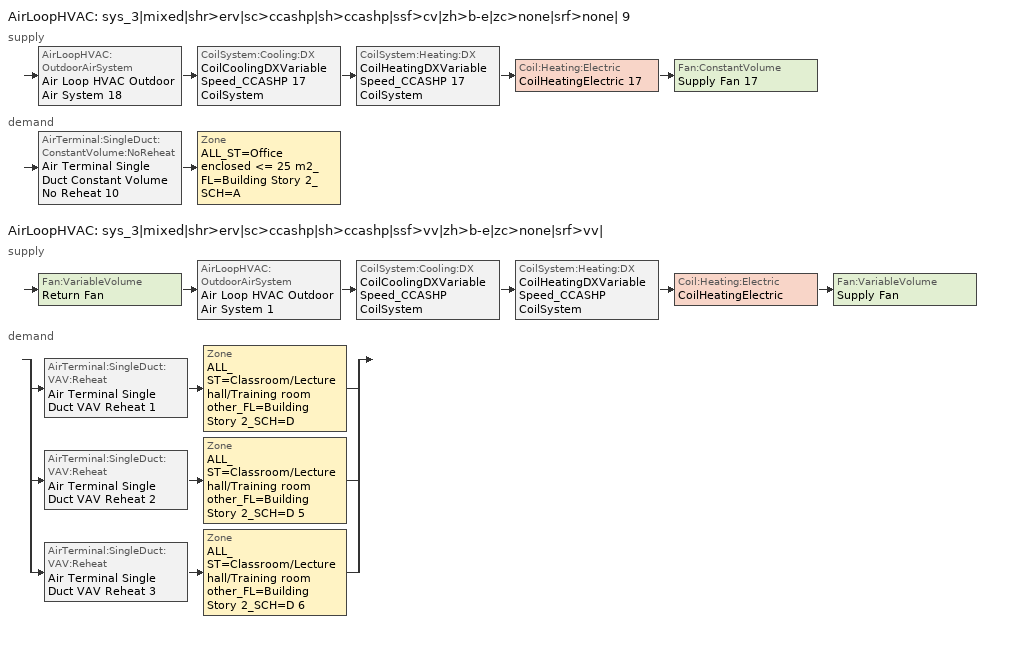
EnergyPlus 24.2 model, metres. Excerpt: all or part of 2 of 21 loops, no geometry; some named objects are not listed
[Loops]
AirLoopHVAC 'sys_3|mixed|shr>erv|sc>ccashp|sh>ccashp|ssf>cv|zh>b-e|zc>none|srf>none| 9'
 supply: AirLoopHVAC:OutdoorAirSystem 'Air Loop HVAC Outdoor Air System 18' > CoilSystem:Cooling:DX 'CoilCoolingDXVariableSpeed_CCASHP 17 CoilSystem' > CoilSystem:Heating:DX 'CoilHeatingDXVariableSpeed_CCASHP 17 CoilSystem' > Coil:Heating:Electric 'CoilHeatingElectric 17' > Fan:ConstantVolume 'Supply Fan 17'
 demand: AirTerminal:SingleDuct:ConstantVolume:NoReheat 'Air Terminal Single Duct Constant Volume No Reheat 10' > Zone 'ALL_ST=Office enclosed <= 25 m2_FL=Building Story 2_SCH=A'
AirLoopHVAC 'sys_3|mixed|shr>erv|sc>ccashp|sh>ccashp|ssf>vv|zh>b-e|zc>none|srf>vv|'
 supply: Fan:VariableVolume 'Return Fan' > AirLoopHVAC:OutdoorAirSystem 'Air Loop HVAC Outdoor Air System 1' > CoilSystem:Cooling:DX 'CoilCoolingDXVariableSpeed_CCASHP CoilSystem' > CoilSystem:Heating:DX 'CoilHeatingDXVariableSpeed_CCASHP CoilSystem' > Coil:Heating:Electric 'CoilHeatingElectric' > Fan:VariableVolume 'Supply Fan'
 demand: split
  | AirTerminal:SingleDuct:VAV:Reheat 'Air Terminal Single Duct VAV Reheat 1' > Zone 'ALL_ST=Classroom/Lecture hall/Training room other_FL=Building Story 2_SCH=D'
  | AirTerminal:SingleDuct:VAV:Reheat 'Air Terminal Single Duct VAV Reheat 2' > Zone 'ALL_ST=Classroom/Lecture hall/Training room other_FL=Building Story 2_SCH=D 5'
  | AirTerminal:SingleDuct:VAV:Reheat 'Air Terminal Single Duct VAV Reheat 3' > Zone 'ALL_ST=Classroom/Lecture hall/Training room other_FL=Building Story 2_SCH=D 6'
[ZoneControl:Thermostat] Temperature Difference Between Cutout And Setpoint {deltaC}=0
Name | Zone or ZoneList | Control Type Schedule | Control 1
ALL_ST=Classroom/Lecture hall/Training room other_FL=Building Story 2_SCH=D Thermostat | ALL_ST=Classroom/Lecture hall/Training room other_FL=Building Story 2_SCH=D | ALL_ST=Classroom/Lecture hall/Training room other_FL=Building Story 2_SCH=D Thermostat Schedule | Space Function Classroom/Lecture hall/Training room other Thermostat 49
ALL_ST=Classroom/Lecture hall/Training room other_FL=Building Story 2_SCH=D 5 Thermostat | ALL_ST=Classroom/Lecture hall/Training room other_FL=Building Story 2_SCH=D 5 | ALL_ST=Classroom/Lecture hall/Training room other_FL=Building Story 2_SCH=D 5 Thermostat Schedule | Space Function Classroom/Lecture hall/Training room other Thermostat 55
ALL_ST=Classroom/Lecture hall/Training room other_FL=Building Story 2_SCH=D 6 Thermostat | ALL_ST=Classroom/Lecture hall/Training room other_FL=Building Story 2_SCH=D 6 | ALL_ST=Classroom/Lecture hall/Training room other_FL=Building Story 2_SCH=D 6 Thermostat Schedule | Space Function Classroom/Lecture hall/Training room other Thermostat 56
ALL_ST=Office enclosed <= 25 m2_FL=Building Story 2_SCH=A Thermostat | ALL_ST=Office enclosed <= 25 m2_FL=Building Story 2_SCH=A | ALL_ST=Office enclosed <= 25 m2_FL=Building Story 2_SCH=A Thermostat Schedule | Space Function Office enclosed <= 25 m2 Thermostat 5
[ThermostatSetpoint:DualSetpoint]
Name | Heating Setpoint Temperature Schedule | Cooling Setpoint Temperature Schedule
Space Function Classroom/Lecture hall/Training room other Thermostat 49; Space Function Classroom/Lecture hall/Training room other Thermostat 55; Space Function Classroom/Lecture hall/Training room other Thermostat 56 | NECB-D-Thermostat Setpoint-Heating | NECB-D-Thermostat Setpoint-Cooling
Space Function Office enclosed <= 25 m2 Thermostat 5 | NECB-A-Thermostat Setpoint-Heating | NECB-A-Thermostat Setpoint-Cooling
[AirTerminal:SingleDuct:ConstantVolume:NoReheat]
Air Terminal Single Duct Constant Volume No Reheat 10: Availability Schedule=Always On Discrete; Maximum Air Flow Rate {m3/s}=AutoSize
[ZoneHVAC:Baseboard:Convective:Electric] Availability Schedule=Always On Discrete; Heating Design Capacity {W}=Autosize; Efficiency=1
ZoneHVACBaseboardConvectiveElectric; ZoneHVACBaseboardConvectiveElectric 1; ZoneHVACBaseboardConvectiveElectric 2; ZoneHVACBaseboardConvectiveElectric 33
[Zone equipment]
ALL_ST=Classroom/Lecture hall/Training room other_FL=Building Story 2_SCH=D: Air Terminal Single Duct VAV Reheat 1, ZoneHVACBaseboardConvectiveElectric
ALL_ST=Classroom/Lecture hall/Training room other_FL=Building Story 2_SCH=D 5: Air Terminal Single Duct VAV Reheat 2, ZoneHVACBaseboardConvectiveElectric 1
ALL_ST=Classroom/Lecture hall/Training room other_FL=Building Story 2_SCH=D 6: Air Terminal Single Duct VAV Reheat 3, ZoneHVACBaseboardConvectiveElectric 2
ALL_ST=Office enclosed <= 25 m2_FL=Building Story 2_SCH=A: Air Terminal Single Duct Constant Volume No Reheat 10, ZoneHVACBaseboardConvectiveElectric 33
[Sizing:Zone] Zone Cooling Design Supply Air Temperature Input Method=TemperatureDifference; Zone Cooling Design Supply Air Temperature {C}=13; Zone Cooling Design Supply Air Temperature Difference {deltaC}=11; Zone Heating Design Supply Air Temperature Input Method=TemperatureDifference; Zone Heating Design Supply Air Temperature {C}=43; Zone Heating Design Supply Air Temperature Difference {deltaC}=21; Zone Cooling Design Supply Air Humidity Ratio {kgWater/kgDryAir}=0.0085; Zone Heating Design Supply Air Humidity Ratio {kgWater/kgDryAir}=0.008; Zone Heating Sizing Factor=1.3; Zone Cooling Sizing Factor=1.1; Cooling Design Air Flow Method=DesignDay; Cooling Design Air Flow Rate {m3/s}=0; Cooling Minimum Air Flow per Zone Floor Area {m3/s-m2}=0.000762; Cooling Minimum Air Flow {m3/s}=0; Cooling Minimum Air Flow Fraction=0; Heating Design Air Flow Method=DesignDay; Heating Design Air Flow Rate {m3/s}=0; Heating Maximum Air Flow per Zone Floor Area {m3/s-m2}=0.002032; Heating Maximum Air Flow {m3/s}=0.141576; Heating Maximum Air Flow Fraction=0.3; Account for Dedicated Outdoor Air System=No; Zone Load Sizing Method=Sensible Load Only No Latent Load; Zone Latent Cooling Design Supply Air Humidity Ratio Input Method=HumidityRatioDifference; Zone Cooling Design Supply Air Humidity Ratio Difference {kgWater/kgDryAir}=0.005; Zone Latent Heating Design Supply Air Humidity Ratio Input Method=HumidityRatioDifference; Zone Humidification Design Supply Air Humidity Ratio Difference {kgWater/kgDryAir}=0.005; Type of Space Sum to Use=Coincident
Name | Design Specification Outdoor Air Object
ALL_ST=Classroom/Lecture hall/Training room other_FL=Building Story 2_SCH=D | ALL_ST=Classroom/Lecture hall/Training room other_FL=Building Story 2_SCH=D DSOA Space List
ALL_ST=Classroom/Lecture hall/Training room other_FL=Building Story 2_SCH=D 5 | ALL_ST=Classroom/Lecture hall/Training room other_FL=Building Story 2_SCH=D 5 DSOA Space List
ALL_ST=Classroom/Lecture hall/Training room other_FL=Building Story 2_SCH=D 6 | ALL_ST=Classroom/Lecture hall/Training room other_FL=Building Story 2_SCH=D 6 DSOA Space List
ALL_ST=Office enclosed <= 25 m2_FL=Building Story 2_SCH=A | ALL_ST=Office enclosed <= 25 m2_FL=Building Story 2_SCH=A DSOA Space List
[Controller:MechanicalVentilation] Demand Controlled Ventilation=No; System Outdoor Air Method=ZoneSum
Name | Availability Schedule | Zone or ZoneList Name 1 | Design Specification Outdoor Air Object Name 1 | Zone or ZoneList Name 2 | Design Specification Outdoor Air Object Name 2 | Zone or ZoneList Name 3 | Design Specification Outdoor Air Object Name 3
Controller Mechanical Ventilation 1 | sys_3|mixed|shr>none|sc>ccashp|sh>ccashp|ssf>vv|zh>b-e|zc>none|srf>vv| Occ Sch | ALL_ST=Classroom/Lecture hall/Training room other_FL=Building Story 2_SCH=D | Space Function Classroom/Lecture hall/Training room other Ventilation | ALL_ST=Classroom/Lecture hall/Training room other_FL=Building Story 2_SCH=D 5 | Space Function Classroom/Lecture hall/Training room other Ventilation | ALL_ST=Classroom/Lecture hall/Training room other_FL=Building Story 2_SCH=D 6 | Space Function Classroom/Lecture hall/Training room other Ventilation
Controller Mechanical Ventilation 18 | sys_3|mixed|shr>none|sc>ccashp|sh>ccashp|ssf>cv|zh>b-e|zc>none|srf>none| 9 Occ Sch | ALL_ST=Office enclosed <= 25 m2_FL=Building Story 2_SCH=A | Space Function Office enclosed <= 25 m2 Ventilation
[DesignSpecification:OutdoorAir] Outdoor Air Method=Sum; Outdoor Air Flow per Zone Floor Area {m3/s-m2}=0.0003048; Outdoor Air Flow per Zone {m3/s}=0; Outdoor Air Flow Air Changes per Hour {1/hr}=0
Name | Outdoor Air Flow per Person {m3/s-person}
Space Function Classroom/Lecture hall/Training room other Ventilation | 0.018567
Space Function Office enclosed <= 25 m2 Ventilation | 0.00253908
[DesignSpecification:OutdoorAir:SpaceList]
Name | Space Name 1 | Space Design Specification Outdoor Air Object Name 1
ALL_ST=Classroom/Lecture hall/Training room other_FL=Building Story 2_SCH=D DSOA Space List | Mult_Class_1_Pod_1_ZN_1_FLR_2 | Space Function Classroom/Lecture hall/Training room other Ventilation
ALL_ST=Classroom/Lecture hall/Training room other_FL=Building Story 2_SCH=D 5 DSOA Space List | Mult_Class_1_Pod_3_ZN_1_FLR_2 | Space Function Classroom/Lecture hall/Training room other Ventilation
ALL_ST=Classroom/Lecture hall/Training room other_FL=Building Story 2_SCH=D 6 DSOA Space List | Mult_Class_1_Pod_2_ZN_1_FLR_2 | Space Function Classroom/Lecture hall/Training room other Ventilation
ALL_ST=Office enclosed <= 25 m2_FL=Building Story 2_SCH=A DSOA Space List | Offices_ZN_1_FLR_2 | Space Function Office enclosed <= 25 m2 Ventilation
[AirTerminal:SingleDuct:VAV:Reheat] Availability Schedule=Always On Discrete; Maximum Air Flow Rate {m3/s}=Autosize; Zone Minimum Air Flow Input Method=Constant; Constant Minimum Air Flow Fraction=0.3; Fixed Minimum Air Flow Rate {m3/s}=0; Maximum Hot Water or Steam Flow Rate {m3/s}=Autosize; Minimum Hot Water or Steam Flow Rate {m3/s}=0; Convergence Tolerance=0.001; Damper Heating Action=Normal; Maximum Flow per Zone Floor Area During Reheat {m3/s-m2}=Autocalculate; Maximum Flow Fraction During Reheat=0.5; Maximum Reheat Air Temperature {C}=43
Name | Reheat Coil
Air Terminal Single Duct VAV Reheat 1 | Coil Heating Electric 1
Air Terminal Single Duct VAV Reheat 2 | Coil Heating Electric 2
Air Terminal Single Duct VAV Reheat 3 | Coil Heating Electric 3
[Coil:Heating:Electric] Availability Schedule=Always On Discrete; Efficiency=1
Name | Nominal Capacity {W}
Coil Heating Electric 1 | 47606.9
Coil Heating Electric 2 | 47546.8
Coil Heating Electric 3 | 47540
CoilHeatingElectric 17; CoilHeatingElectric | Autosize
[AirLoopHVAC] Design Supply Air Flow Rate {m3/s}=AutoSize; Design Return Air Flow Fraction of Supply Air Flow=1
sys_3|mixed|shr>erv|sc>ccashp|sh>ccashp|ssf>cv|zh>b-e|zc>none|srf>none| 9; sys_3|mixed|shr>erv|sc>ccashp|sh>ccashp|ssf>vv|zh>b-e|zc>none|srf>vv|
[Sizing:System] Type of Load to Size On=Sensible; Design Outdoor Air Flow Rate {m3/s}=Autosize; Central Heating Maximum System Air Flow Ratio=1; Preheat Design Temperature {C}=7; Preheat Design Humidity Ratio {kgWater/kgDryAir}=0.008; Precool Design Temperature {C}=13; Precool Design Humidity Ratio {kgWater/kgDryAir}=0.008; Central Cooling Design Supply Air Temperature {C}=13; Central Heating Design Supply Air Temperature {C}=43; Type of Zone Sum to Use=NonCoincident; 100% Outdoor Air in Cooling=No; 100% Outdoor Air in Heating=No; Central Cooling Design Supply Air Humidity Ratio {kgWater/kgDryAir}=0.0085; Central Heating Design Supply Air Humidity Ratio {kgWater/kgDryAir}=0.008; Cooling Supply Air Flow Rate Method=DesignDay; Cooling Supply Air Flow Rate {m3/s}=0; Cooling Supply Air Flow Rate Per Floor Area {m3/s-m2}=0.00996765; Cooling Fraction of Autosized Cooling Supply Air Flow Rate=1; Cooling Supply Air Flow Rate Per Unit Cooling Capacity {m3/s-W}=3.94755e-05; Heating Supply Air Flow Rate Method=DesignDay; Heating Supply Air Flow Rate {m3/s}=0; Heating Supply Air Flow Rate Per Floor Area {m3/s-m2}=0.00996765; Heating Fraction of Autosized Heating Supply Air Flow Rate=1; Heating Fraction of Autosized Cooling Supply Air Flow Rate=1; Heating Supply Air Flow Rate Per Unit Heating Capacity {m3/s-W}=3.15882e-05; System Outdoor Air Method=ZoneSum; Zone Maximum Outdoor Air Fraction=1; Cooling Design Capacity Method=CoolingDesignCapacity; Cooling Design Capacity {W}=Autosize; Cooling Design Capacity Per Floor Area {W/m2}=234.7; Fraction of Autosized Cooling Design Capacity=1; Heating Design Capacity Method=HeatingDesignCapacity; Heating Design Capacity {W}=Autosize; Heating Design Capacity Per Floor Area {W/m2}=157; Fraction of Autosized Heating Design Capacity=1; Central Cooling Capacity Control Method=OnOff; Occupant Diversity=Autosize
sys_3|mixed|shr>erv|sc>ccashp|sh>ccashp|ssf>cv|zh>b-e|zc>none|srf>none| 9; sys_3|mixed|shr>erv|sc>ccashp|sh>ccashp|ssf>vv|zh>b-e|zc>none|srf>vv|
[Controller:OutdoorAir] Minimum Outdoor Air Flow Rate {m3/s}=Autosize; Maximum Outdoor Air Flow Rate {m3/s}=Autosize; Economizer Control Type=DifferentialEnthalpy; Economizer Control Action Type=ModulateFlow; Lockout Type=NoLockout; Minimum Limit Type=FixedMinimum; High Humidity Control=No; High Humidity Outdoor Air Flow Ratio=1; Control High Indoor Humidity Based on Outdoor Humidity Ratio=Yes; Heat Recovery Bypass Control Type=BypassWhenOAFlowGreaterThanMinimum; Economizer Operation Staging=InterlockedWithMechanicalCooling
Name | Minimum Outdoor Air Schedule | Mechanical Ventilation Controller
Controller Outdoor Air 18 | sys_3|mixed|shr>none|sc>ccashp|sh>ccashp|ssf>cv|zh>b-e|zc>none|srf>none| 9 Occ Sch | Controller Mechanical Ventilation 18
Controller Outdoor Air 1 | sys_3|mixed|shr>none|sc>ccashp|sh>ccashp|ssf>vv|zh>b-e|zc>none|srf>vv| Occ Sch | Controller Mechanical Ventilation 1
[HeatExchanger:AirToAir:SensibleAndLatent] Availability Schedule=Always On Discrete; Nominal Supply Air Flow Rate {m3/s}=Autosize; Sensible Effectiveness at 100% Heating Air Flow=0.5; Latent Effectiveness at 100% Heating Air Flow=0.5; Sensible Effectiveness at 100% Cooling Air Flow=0.5; Latent Effectiveness at 100% Cooling Air Flow=0.5; Supply Air Outlet Temperature Control=Yes; Heat Exchanger Type=Rotary; Frost Control Type=ExhaustOnly; Threshold Temperature {C}=-23.3; Initial Defrost Time Fraction=0.167; Rate of Defrost Time Fraction Increase {1/K}=1.44; Economizer Lockout=Yes
Name | Nominal Electric Power {W} | Sensible Effectiveness of Heating Air Flow Curve | Latent Effectiveness of Heating Air Flow Curve | Sensible Effectiveness of Cooling Air Flow Curve | Latent Effectiveness of Cooling Air Flow Curve
sys_3|mixed|shr>none|sc>ccashp|sh>ccashp|ssf>cv|zh>b-e|zc>none|srf>none| 9 ERV | 214.822 | sys_3|mixed|shr>none|sc>ccashp|sh>ccashp|ssf>cv|zh>b-e|zc>none|srf>none| 9 ERV_SensHeatEff 1 | sys_3|mixed|shr>none|sc>ccashp|sh>ccashp|ssf>cv|zh>b-e|zc>none|srf>none| 9 ERV_LatHeatEff 1 | sys_3|mixed|shr>none|sc>ccashp|sh>ccashp|ssf>cv|zh>b-e|zc>none|srf>none| 9 ERV_SensCoolEff 1 | sys_3|mixed|shr>none|sc>ccashp|sh>ccashp|ssf>cv|zh>b-e|zc>none|srf>none| 9 ERV_LatCoolEff 1
sys_3|mixed|shr>none|sc>ccashp|sh>ccashp|ssf>vv|zh>b-e|zc>none|srf>vv| ERV | 2905.68 | sys_3|mixed|shr>none|sc>ccashp|sh>ccashp|ssf>vv|zh>b-e|zc>none|srf>vv| ERV_SensHeatEff 1 | sys_3|mixed|shr>none|sc>ccashp|sh>ccashp|ssf>vv|zh>b-e|zc>none|srf>vv| ERV_LatHeatEff 1 | sys_3|mixed|shr>none|sc>ccashp|sh>ccashp|ssf>vv|zh>b-e|zc>none|srf>vv| ERV_SensCoolEff 1 | sys_3|mixed|shr>none|sc>ccashp|sh>ccashp|ssf>vv|zh>b-e|zc>none|srf>vv| ERV_LatCoolEff 1
[SetpointManager:OutdoorAirPretreat] Control Variable=Temperature; Minimum Setpoint Temperature {C}=-99; Maximum Setpoint Temperature {C}=99; Minimum Setpoint Humidity Ratio {kgWater/kgDryAir}=1e-05; Maximum Setpoint Humidity Ratio {kgWater/kgDryAir}=1
Name | Setpoint Node or NodeList
Setpoint Manager Outdoor Air Pretreat 10 | sys_3|mixed|shr>none|sc>ccashp|sh>ccashp|ssf>cv|zh>b-e|zc>none|srf>none| 9 ERV Primary Outlet Air Node
Setpoint Manager Outdoor Air Pretreat 11 | sys_3|mixed|shr>none|sc>ccashp|sh>ccashp|ssf>vv|zh>b-e|zc>none|srf>vv| ERV Primary Outlet Air Node
[SetpointManager:MixedAir] Control Variable=Temperature
Name | Setpoint Node or NodeList
sys_3|mixed|shr>erv|sc>ccashp|sh>ccashp|ssf>cv|zh>b-e|zc>none|srf>none| 9 Mixed Air Node OS Default SPM | sys_3|mixed|shr>erv|sc>ccashp|sh>ccashp|ssf>cv|zh>b-e|zc>none|srf>none| 9 Mixed Air Node
CoilCoolingDXVariableSpeed_CCASHP 17 Outlet Air Node OS Default SPM | CoilCoolingDXVariableSpeed_CCASHP 17 Outlet Air Node
CoilHeatingDXVariableSpeed_CCASHP 17 Outlet Air Node OS Default SPM | CoilHeatingDXVariableSpeed_CCASHP 17 Outlet Air Node
CoilHeatingElectric 17 Outlet Air Node OS Default SPM | CoilHeatingElectric 17 Outlet Air Node
Return Fan Outlet Air Node OS Default SPM | Return Fan Outlet Air Node
sys_3|mixed|shr>erv|sc>ccashp|sh>ccashp|ssf>vv|zh>b-e|zc>none|srf>vv| Mixed Air Node OS Default SPM | sys_3|mixed|shr>erv|sc>ccashp|sh>ccashp|ssf>vv|zh>b-e|zc>none|srf>vv| Mixed Air Node
CoilCoolingDXVariableSpeed_CCASHP Outlet Air Node OS Default SPM | CoilCoolingDXVariableSpeed_CCASHP Outlet Air Node
CoilHeatingDXVariableSpeed_CCASHP Outlet Air Node OS Default SPM | CoilHeatingDXVariableSpeed_CCASHP Outlet Air Node
[CoilSystem:Cooling:DX]
Name | Cooling Coil
CoilCoolingDXVariableSpeed_CCASHP 17 CoilSystem | CoilCoolingDXVariableSpeed_CCASHP 17
CoilCoolingDXVariableSpeed_CCASHP CoilSystem | CoilCoolingDXVariableSpeed_CCASHP
[Coil:Cooling:DX:VariableSpeed] Number of Speeds=1; Nominal Speed Level=1; Rated Air Flow Rate At Selected Nominal Speed Level {m3/s}=AutoSize; Nominal Time for Condensate to Begin Leaving the Coil {s}=0; Initial Moisture Evaporation Rate Divided by Steady-State AC Latent Capacity=0; Maximum Cycling Rate {cycles/hr}=2.5; Latent Capacity Time Constant {s}=60; Fan Delay Time {s}=60; Energy Part Load Fraction Curve=Mitsubishi Hyper Heating VRF Outdoor Unit CPLFFPLR curve; Condenser Type=AirCooled; Evaporative Condenser Pump Rated Power Consumption {W}=0; Crankcase Heater Capacity {W}=1e-06; Maximum Outdoor Dry-Bulb Temperature for Crankcase Heater Operation {C}=10; Minimum Outdoor Dry-Bulb Temperature for Compressor Operation {C}=-25; Basin Heater Capacity {W/K}=0; Basin Heater Setpoint Temperature {C}=2; Speed Reference Unit Gross Rated Total Cooling Capacity 1 {W}=8914.19; Speed Reference Unit Gross Rated Sensible Heat Ratio 1=0.79; Speed Reference Unit Gross Rated Cooling COP 1 {W/W}=3.76; Speed Reference Unit Rated Air Flow Rate 1 {m3/s}=0.944; Speed Rated Evaporator Fan Power Per Volume Flow Rate 2017 1 {W/(m3/s)}=773.3; Speed Rated Evaporator Fan Power Per Volume Flow Rate 2023 1 {W/(m3/s)}=934.4; Speed Total Cooling Capacity Function of Temperature Curve Name 1=Mitsubishi Hyper Heating VRF Outdoor Unit CCAPFT curve; Speed Total Cooling Capacity Function of Air Flow Fraction Curve Name 1=Mitsubishi Hyper Heating VRF Outdoor Unit CCAPFFF curve; Speed Energy Input Ratio Function of Temperature Curve Name 1=Mitsubishi Hyper Heating VRF Outdoor Unit CEIRFT curve; Speed Energy Input Ratio Function of Air Flow Fraction Curve Name 1=Mitsubishi Hyper Heating VRF Outdoor Unit CEIRFFF curve
Name | Gross Rated Total Cooling Capacity At Selected Nominal Speed Level {W}
CoilCoolingDXVariableSpeed_CCASHP 17 | 58645.2
CoilCoolingDXVariableSpeed_CCASHP | 254589
[CoilSystem:Heating:DX]
Name | Heating Coil
CoilHeatingDXVariableSpeed_CCASHP 17 CoilSystem | CoilHeatingDXVariableSpeed_CCASHP 17
CoilHeatingDXVariableSpeed_CCASHP CoilSystem | CoilHeatingDXVariableSpeed_CCASHP
[Coil:Heating:DX:VariableSpeed] Number of Speeds=1; Nominal Speed Level=1; Rated Air Flow Rate At Selected Nominal Speed Level {m3/s}=AutoSize; Energy Part Load Fraction Curve=Mitsubishi Hyper Heating VRF Outdoor Unit HPLFFPLR curve; Defrost Energy Input Ratio Function of Temperature Curve=Mitsubishi Hyper Heating VRF Outdoor Unit Defrost HEIRFT curve; Minimum Outdoor Dry-Bulb Temperature for Compressor Operation {C}=-25; Maximum Outdoor Dry-Bulb Temperature for Defrost Operation {C}=5; Crankcase Heater Capacity {W}=1e-06; Maximum Outdoor Dry-Bulb Temperature for Crankcase Heater Operation {C}=10; Defrost Strategy=ReverseCycle; Defrost Control=OnDemand; Defrost Time Period Fraction=0.166667; Resistive Defrost Heater Capacity {W}=AutoSize; Speed Reference Unit Gross Rated Heating Capacity 1 {W}=9124.85; Speed Reference Unit Rated Air Flow Rate 1 {m3/s}=0.653; Speed Rated Supply Air Fan Power Per Volume Flow Rate 2017 1 {W/(m3/s)}=773.3; Speed Rated Supply Air Fan Power Per Volume Flow Rate 2023 1 {W/(m3/s)}=934.4; Speed Heating Capacity Function of Temperature Curve Name 1=Mitsubishi Hyper Heating VRF Outdoor Unit HCAPFT curve; Speed Total  Heating Capacity Function of Air Flow Fraction Curve Name 1=Mitsubishi Hyper Heating VRF Outdoor Unit HCAPFFF curve; Speed Energy Input Ratio Function of Temperature Curve Name 1=Mitsubishi Hyper Heating VRF Outdoor Unit HEIRFT curve; Speed Energy Input Ratio Function of Air Flow Fraction Curve Name 1=Mitsubishi Hyper Heating VRF Outdoor Unit HEIRFFF curve
Name | Rated Heating Capacity At Selected Nominal Speed Level {W} | Speed Reference Unit Gross Rated Heating COP 1 {W/W}
CoilHeatingDXVariableSpeed_CCASHP 17 | 58645.2 | 4.58479
CoilHeatingDXVariableSpeed_CCASHP | 254589 | 4.6194
[Fan:ConstantVolume]
Supply Fan 17: Availability Schedule=sys_3|mixed|shr>none|sc>ccashp|sh>ccashp|ssf>cv|zh>b-e|zc>none|srf>none| 9 Occ Sch; Fan Total Efficiency=0.39975; Pressure Rise {Pa}=640; Maximum Flow Rate {m3/s}=AutoSize; Motor Efficiency=0.615; Motor In Airstream Fraction=1
[SetpointManager:SingleZone:Reheat]
Setpoint Manager Single Zone Reheat 10: Control Variable=Temperature; Minimum Supply Air Temperature {C}=13; Maximum Supply Air Temperature {C}=43; Control Zone=ALL_ST=Office enclosed <= 25 m2_FL=Building Story 2_SCH=A; Setpoint Node or NodeList=sys_3|mixed|shr>erv|sc>ccashp|sh>ccashp|ssf>cv|zh>b-e|zc>none|srf>none| 9 Supply Outlet Node
[Fan:VariableVolume] Availability Schedule=sys_3|mixed|shr>none|sc>ccashp|sh>ccashp|ssf>vv|zh>b-e|zc>none|srf>vv| Occ Sch; Maximum Flow Rate {m3/s}=AutoSize; Fan Power Minimum Flow Rate Input Method=Fraction; Fan Power Minimum Air Flow Rate {m3/s}=0; Motor In Airstream Fraction=1; Fan Power Coefficient 5=0
Name | Fan Total Efficiency | Pressure Rise {Pa} | Fan Power Minimum Flow Fraction | Motor Efficiency | Fan Power Coefficient 1 | Fan Power Coefficient 2 | Fan Power Coefficient 3 | Fan Power Coefficient 4
Return Fan | 0.299975 | 250 | 0.68 | 0.4615 | -2.4176 | 9.5874 | -11.559 | 5.4009
Supply Fan | 0.549965 | 1000 | 0.5 | 0.8461 | -4.1457 | 16.803 | -19.471 | 7.8488
[SetpointManager:Warmest]
Setpoint Manager Warmest 1: Control Variable=Temperature; HVAC Air Loop=sys_3|mixed|shr>erv|sc>ccashp|sh>ccashp|ssf>vv|zh>b-e|zc>none|srf>vv|; Minimum Setpoint Temperature {C}=13; Maximum Setpoint Temperature {C}=22; Strategy=MaximumTemperature; Setpoint Node or NodeList=sys_3|mixed|shr>erv|sc>ccashp|sh>ccashp|ssf>vv|zh>b-e|zc>none|srf>vv| Supply Outlet Node
[Schedule:Day:Interval]
NECB-D-Thermostat Setpoint-Heating Sun|Hol Day; NECB-D-Thermostat Setpoint-Heating Sat Day; NECB-A-Thermostat Setpoint-Heating Sun|Hol Day; NECB-A-Thermostat Setpoint-Heating Sat Day: No, 24:00, 18
NECB-D-Thermostat Setpoint-Heating Default|Wkdy Day; NECB-D-Thermostat Setpoint-Heating Default: No, 07:00, 18, 08:00, 20, 23:00, 22, 24:00, 18
NECB-D-Thermostat Setpoint-Cooling Sun|Hol Day; NECB-D-Thermostat Setpoint-Cooling Sat Day; NECB-A-Thermostat Setpoint-Cooling Sun|Hol Day; NECB-A-Thermostat Setpoint-Cooling Sat Day: No, 24:00, 35
NECB-D-Thermostat Setpoint-Cooling Default|Wkdy Day; NECB-D-Thermostat Setpoint-Cooling Default: No, 07:00, 35, 23:00, 24, 24:00, 35
Schedule Day 26; Schedule Day 25; Schedule Day 24; Schedule Day 23: No, 24:00, 0
sys_3|mixed|shr>none|sc>ccashp|sh>ccashp|ssf>vv|zh>b-e|zc>none|srf>vv| Occ Sch Default: No, 09:00, 0, 18:00, 1, 19:00, 0, 22:00, 1, 24:00, 0
sys_3|mixed|shr>none|sc>ccashp|sh>ccashp|ssf>vv|zh>b-e|zc>none|srf>vv| Occ Sch Summer Design Day; sys_3|mixed|shr>none|sc>ccashp|sh>ccashp|ssf>vv|zh>b-e|zc>none|srf>vv| Occ Sch Winter Design Day; sys_3|mixed|shr>none|sc>ccashp|sh>ccashp|ssf>cv|zh>b-e|zc>none|srf>none| 9 Occ Sch Summer Design Day; sys_3|mixed|shr>none|sc>ccashp|sh>ccashp|ssf>cv|zh>b-e|zc>none|srf>none| 9 Occ Sch Winter Design Day: No, 24:00, 1
NECB-A-Thermostat Setpoint-Heating Default|Wkdy Day; NECB-A-Thermostat Setpoint-Heating Default: No, 06:00, 18, 07:00, 20, 21:00, 22, 24:00, 18
NECB-A-Thermostat Setpoint-Cooling Default|Wkdy Day; NECB-A-Thermostat Setpoint-Cooling Default: No, 06:00, 35, 21:00, 24, 24:00, 35
sys_3|mixed|shr>none|sc>ccashp|sh>ccashp|ssf>cv|zh>b-e|zc>none|srf>none| 9 Occ Sch Default: No, 08:00, 0, 19:00, 1, 24:00, 0
[Schedule:Week:Daily]
NECB-D-Thermostat Setpoint-Heating Week Rule - Jan1-Dec31: NECB-D-Thermostat Setpoint-Heating Sun|Hol Day, NECB-D-Thermostat Setpoint-Heating Default|Wkdy Day, NECB-D-Thermostat Setpoint-Heating Default|Wkdy Day, NECB-D-Thermostat Setpoint-Heating Default|Wkdy Day, NECB-D-Thermostat Setpoint-Heating Default|Wkdy Day, NECB-D-Thermostat Setpoint-Heating Default|Wkdy Day, NECB-D-Thermostat Setpoint-Heating Sat Day, NECB-D-Thermostat Setpoint-Heating Default, NECB-D-Thermostat Setpoint-Heating Default, NECB-D-Thermostat Setpoint-Heating Default, NECB-D-Thermostat Setpoint-Heating Default, NECB-D-Thermostat Setpoint-Heating Default
NECB-D-Thermostat Setpoint-Cooling Week Rule - Jan1-Dec31: NECB-D-Thermostat Setpoint-Cooling Sun|Hol Day, NECB-D-Thermostat Setpoint-Cooling Default|Wkdy Day, NECB-D-Thermostat Setpoint-Cooling Default|Wkdy Day, NECB-D-Thermostat Setpoint-Cooling Default|Wkdy Day, NECB-D-Thermostat Setpoint-Cooling Default|Wkdy Day, NECB-D-Thermostat Setpoint-Cooling Default|Wkdy Day, NECB-D-Thermostat Setpoint-Cooling Sat Day, NECB-D-Thermostat Setpoint-Cooling Default, NECB-D-Thermostat Setpoint-Cooling Default, NECB-D-Thermostat Setpoint-Cooling Default, NECB-D-Thermostat Setpoint-Cooling Default, NECB-D-Thermostat Setpoint-Cooling Default
sys_3|mixed|shr>none|sc>ccashp|sh>ccashp|ssf>vv|zh>b-e|zc>none|srf>vv| Occ Sch Week Rule - Jan1-Dec31: Schedule Day 26, sys_3|mixed|shr>none|sc>ccashp|sh>ccashp|ssf>vv|zh>b-e|zc>none|srf>vv| Occ Sch Default, sys_3|mixed|shr>none|sc>ccashp|sh>ccashp|ssf>vv|zh>b-e|zc>none|srf>vv| Occ Sch Default, sys_3|mixed|shr>none|sc>ccashp|sh>ccashp|ssf>vv|zh>b-e|zc>none|srf>vv| Occ Sch Default, sys_3|mixed|shr>none|sc>ccashp|sh>ccashp|ssf>vv|zh>b-e|zc>none|srf>vv| Occ Sch Default, sys_3|mixed|shr>none|sc>ccashp|sh>ccashp|ssf>vv|zh>b-e|zc>none|srf>vv| Occ Sch Default, Schedule Day 25, sys_3|mixed|shr>none|sc>ccashp|sh>ccashp|ssf>vv|zh>b-e|zc>none|srf>vv| Occ Sch Default, sys_3|mixed|shr>none|sc>ccashp|sh>ccashp|ssf>vv|zh>b-e|zc>none|srf>vv| Occ Sch Summer Design Day, sys_3|mixed|shr>none|sc>ccashp|sh>ccashp|ssf>vv|zh>b-e|zc>none|srf>vv| Occ Sch Winter Design Day, sys_3|mixed|shr>none|sc>ccashp|sh>ccashp|ssf>vv|zh>b-e|zc>none|srf>vv| Occ Sch Default, sys_3|mixed|shr>none|sc>ccashp|sh>ccashp|ssf>vv|zh>b-e|zc>none|srf>vv| Occ Sch Default
NECB-A-Thermostat Setpoint-Heating Week Rule - Jan1-Dec31: NECB-A-Thermostat Setpoint-Heating Sun|Hol Day, NECB-A-Thermostat Setpoint-Heating Default|Wkdy Day, NECB-A-Thermostat Setpoint-Heating Default|Wkdy Day, NECB-A-Thermostat Setpoint-Heating Default|Wkdy Day, NECB-A-Thermostat Setpoint-Heating Default|Wkdy Day, NECB-A-Thermostat Setpoint-Heating Default|Wkdy Day, NECB-A-Thermostat Setpoint-Heating Sat Day, NECB-A-Thermostat Setpoint-Heating Default, NECB-A-Thermostat Setpoint-Heating Default, NECB-A-Thermostat Setpoint-Heating Default, NECB-A-Thermostat Setpoint-Heating Default, NECB-A-Thermostat Setpoint-Heating Default
NECB-A-Thermostat Setpoint-Cooling Week Rule - Jan1-Dec31: NECB-A-Thermostat Setpoint-Cooling Sun|Hol Day, NECB-A-Thermostat Setpoint-Cooling Default|Wkdy Day, NECB-A-Thermostat Setpoint-Cooling Default|Wkdy Day, NECB-A-Thermostat Setpoint-Cooling Default|Wkdy Day, NECB-A-Thermostat Setpoint-Cooling Default|Wkdy Day, NECB-A-Thermostat Setpoint-Cooling Default|Wkdy Day, NECB-A-Thermostat Setpoint-Cooling Sat Day, NECB-A-Thermostat Setpoint-Cooling Default, NECB-A-Thermostat Setpoint-Cooling Default, NECB-A-Thermostat Setpoint-Cooling Default, NECB-A-Thermostat Setpoint-Cooling Default, NECB-A-Thermostat Setpoint-Cooling Default
sys_3|mixed|shr>none|sc>ccashp|sh>ccashp|ssf>cv|zh>b-e|zc>none|srf>none| 9 Occ Sch Week Rule - Jan1-Dec31: Schedule Day 24, sys_3|mixed|shr>none|sc>ccashp|sh>ccashp|ssf>cv|zh>b-e|zc>none|srf>none| 9 Occ Sch Default, sys_3|mixed|shr>none|sc>ccashp|sh>ccashp|ssf>cv|zh>b-e|zc>none|srf>none| 9 Occ Sch Default, sys_3|mixed|shr>none|sc>ccashp|sh>ccashp|ssf>cv|zh>b-e|zc>none|srf>none| 9 Occ Sch Default, sys_3|mixed|shr>none|sc>ccashp|sh>ccashp|ssf>cv|zh>b-e|zc>none|srf>none| 9 Occ Sch Default, sys_3|mixed|shr>none|sc>ccashp|sh>ccashp|ssf>cv|zh>b-e|zc>none|srf>none| 9 Occ Sch Default, Schedule Day 23, sys_3|mixed|shr>none|sc>ccashp|sh>ccashp|ssf>cv|zh>b-e|zc>none|srf>none| 9 Occ Sch Default, sys_3|mixed|shr>none|sc>ccashp|sh>ccashp|ssf>cv|zh>b-e|zc>none|srf>none| 9 Occ Sch Summer Design Day, sys_3|mixed|shr>none|sc>ccashp|sh>ccashp|ssf>cv|zh>b-e|zc>none|srf>none| 9 Occ Sch Winter Design Day, sys_3|mixed|shr>none|sc>ccashp|sh>ccashp|ssf>cv|zh>b-e|zc>none|srf>none| 9 Occ Sch Default, sys_3|mixed|shr>none|sc>ccashp|sh>ccashp|ssf>cv|zh>b-e|zc>none|srf>none| 9 Occ Sch Default
[Schedule:Year]
NECB-D-Thermostat Setpoint-Heating: NECB-D-Thermostat Setpoint-Heating Week Rule - Jan1-Dec31, 1, 1, 12, 31
NECB-D-Thermostat Setpoint-Cooling: NECB-D-Thermostat Setpoint-Cooling Week Rule - Jan1-Dec31, 1, 1, 12, 31
sys_3|mixed|shr>none|sc>ccashp|sh>ccashp|ssf>vv|zh>b-e|zc>none|srf>vv| Occ Sch: sys_3|mixed|shr>none|sc>ccashp|sh>ccashp|ssf>vv|zh>b-e|zc>none|srf>vv| Occ Sch Week Rule - Jan1-Dec31, 1, 1, 12, 31
NECB-A-Thermostat Setpoint-Heating: NECB-A-Thermostat Setpoint-Heating Week Rule - Jan1-Dec31, 1, 1, 12, 31
NECB-A-Thermostat Setpoint-Cooling: NECB-A-Thermostat Setpoint-Cooling Week Rule - Jan1-Dec31, 1, 1, 12, 31
sys_3|mixed|shr>none|sc>ccashp|sh>ccashp|ssf>cv|zh>b-e|zc>none|srf>none| 9 Occ Sch: sys_3|mixed|shr>none|sc>ccashp|sh>ccashp|ssf>cv|zh>b-e|zc>none|srf>none| 9 Occ Sch Week Rule - Jan1-Dec31, 1, 1, 12, 31
[Schedule:Compact]
ALL_ST=Classroom/Lecture hall/Training room other_FL=Building Story 2_SCH=D Thermostat Schedule; ALL_ST=Classroom/Lecture hall/Training room other_FL=Building Story 2_SCH=D 5 Thermostat Schedule; ALL_ST=Classroom/Lecture hall/Training room other_FL=Building Story 2_SCH=D 6 Thermostat Schedule; ALL_ST=Office enclosed <= 25 m2_FL=Building Story 2_SCH=A Thermostat Schedule: Through: 12/31, For: AllDays, Until: 24:00, 4
[Schedule:Constant]
Always On Discrete: Hourly Value=1
[Table:Lookup]
Mitsubishi Hyper Heating VRF Outdoor Unit CPLFFPLR curve: Mitsubishi Hyper Heating VRF Outdoor Unit CPLFFPLR curve Independent Variable List, None, 1, Dimensionless, 0, 0, 0, 0, 0, 0, 0, 0, 0, 0
Mitsubishi Hyper Heating VRF Outdoor Unit HPLFFPLR curve: Mitsubishi Hyper Heating VRF Outdoor Unit HPLFFPLR curve Independent Variable List, None, 1, Dimensionless, 0, 0, 0, 0, 0, 0, 0, 0, 0
Mitsubishi Hyper Heating VRF Outdoor Unit Defrost HEIRFT curve: Mitsubishi Hyper Heating VRF Outdoor Unit Defrost HEIRFT curve Independent Variable List, None, 1, Dimensionless, 1, 1, 1, 1, 1, 1, 1, 1, 1, 1, 1, 1, 1, 1, 1, 1, 1, 1, 1, 1, 1, 1
sys_3|mixed|shr>none|sc>ccashp|sh>ccashp|ssf>cv|zh>b-e|zc>none|srf>none| 9 ERV_SensHeatEff 1: sys_3|mixed|shr>none|sc>ccashp|sh>ccashp|ssf>cv|zh>b-e|zc>none|srf>none| 9 ERV_SensHeatEff 1 Independent Variable List, DivisorOnly, 0.5, 0, 10, Dimensionless, 0.5, 0.5
sys_3|mixed|shr>none|sc>ccashp|sh>ccashp|ssf>cv|zh>b-e|zc>none|srf>none| 9 ERV_LatHeatEff 1: sys_3|mixed|shr>none|sc>ccashp|sh>ccashp|ssf>cv|zh>b-e|zc>none|srf>none| 9 ERV_LatHeatEff 1 Independent Variable List, DivisorOnly, 0.5, 0, 10, Dimensionless, 0.5, 0.5
sys_3|mixed|shr>none|sc>ccashp|sh>ccashp|ssf>cv|zh>b-e|zc>none|srf>none| 9 ERV_SensCoolEff 1: sys_3|mixed|shr>none|sc>ccashp|sh>ccashp|ssf>cv|zh>b-e|zc>none|srf>none| 9 ERV_SensCoolEff 1 Independent Variable List, DivisorOnly, 0.5, 0, 10, Dimensionless, 0.5, 0.5
sys_3|mixed|shr>none|sc>ccashp|sh>ccashp|ssf>cv|zh>b-e|zc>none|srf>none| 9 ERV_LatCoolEff 1: sys_3|mixed|shr>none|sc>ccashp|sh>ccashp|ssf>cv|zh>b-e|zc>none|srf>none| 9 ERV_LatCoolEff 1 Independent Variable List, DivisorOnly, 0.5, 0, 10, Dimensionless, 0.5, 0.5
sys_3|mixed|shr>none|sc>ccashp|sh>ccashp|ssf>vv|zh>b-e|zc>none|srf>vv| ERV_SensHeatEff 1: sys_3|mixed|shr>none|sc>ccashp|sh>ccashp|ssf>vv|zh>b-e|zc>none|srf>vv| ERV_SensHeatEff 1 Independent Variable List, DivisorOnly, 0.5, 0, 10, Dimensionless, 0.5, 0.5
sys_3|mixed|shr>none|sc>ccashp|sh>ccashp|ssf>vv|zh>b-e|zc>none|srf>vv| ERV_LatHeatEff 1: sys_3|mixed|shr>none|sc>ccashp|sh>ccashp|ssf>vv|zh>b-e|zc>none|srf>vv| ERV_LatHeatEff 1 Independent Variable List, DivisorOnly, 0.5, 0, 10, Dimensionless, 0.5, 0.5
sys_3|mixed|shr>none|sc>ccashp|sh>ccashp|ssf>vv|zh>b-e|zc>none|srf>vv| ERV_SensCoolEff 1: sys_3|mixed|shr>none|sc>ccashp|sh>ccashp|ssf>vv|zh>b-e|zc>none|srf>vv| ERV_SensCoolEff 1 Independent Variable List, DivisorOnly, 0.5, 0, 10, Dimensionless, 0.5, 0.5
sys_3|mixed|shr>none|sc>ccashp|sh>ccashp|ssf>vv|zh>b-e|zc>none|srf>vv| ERV_LatCoolEff 1: sys_3|mixed|shr>none|sc>ccashp|sh>ccashp|ssf>vv|zh>b-e|zc>none|srf>vv| ERV_LatCoolEff 1 Independent Variable List, DivisorOnly, 0.5, 0, 10, Dimensionless, 0.5, 0.5
[Table:IndependentVariableList]
Mitsubishi Hyper Heating VRF Outdoor Unit CPLFFPLR curve Independent Variable List: Mitsubishi Hyper Heating VRF Outdoor Unit CPLFFPLR curve_ind_1
Mitsubishi Hyper Heating VRF Outdoor Unit HPLFFPLR curve Independent Variable List: Mitsubishi Hyper Heating VRF Outdoor Unit HPLFFPLR curve_ind_1
Mitsubishi Hyper Heating VRF Outdoor Unit Defrost HEIRFT curve Independent Variable List: Mitsubishi Hyper Heating VRF Outdoor Unit Defrost HEIRFT curve_ind_1, Mitsubishi Hyper Heating VRF Outdoor Unit Defrost HEIRFT curve_ind_2
sys_3|mixed|shr>none|sc>ccashp|sh>ccashp|ssf>cv|zh>b-e|zc>none|srf>none| 9 ERV_SensHeatEff 1 Independent Variable List: sys_3|mixed|shr>none|sc>ccashp|sh>ccashp|ssf>cv|zh>b-e|zc>none|srf>none| 9 ERV_SensibleHeating_IndependentVariable
sys_3|mixed|shr>none|sc>ccashp|sh>ccashp|ssf>cv|zh>b-e|zc>none|srf>none| 9 ERV_LatHeatEff 1 Independent Variable List: sys_3|mixed|shr>none|sc>ccashp|sh>ccashp|ssf>cv|zh>b-e|zc>none|srf>none| 9 ERV_LatentHeating_IndependentVariable
sys_3|mixed|shr>none|sc>ccashp|sh>ccashp|ssf>cv|zh>b-e|zc>none|srf>none| 9 ERV_SensCoolEff 1 Independent Variable List: sys_3|mixed|shr>none|sc>ccashp|sh>ccashp|ssf>cv|zh>b-e|zc>none|srf>none| 9 ERV_SensibleCooling_IndependentVariable
sys_3|mixed|shr>none|sc>ccashp|sh>ccashp|ssf>cv|zh>b-e|zc>none|srf>none| 9 ERV_LatCoolEff 1 Independent Variable List: sys_3|mixed|shr>none|sc>ccashp|sh>ccashp|ssf>cv|zh>b-e|zc>none|srf>none| 9 ERV_LatentCooling_IndependentVariable
sys_3|mixed|shr>none|sc>ccashp|sh>ccashp|ssf>vv|zh>b-e|zc>none|srf>vv| ERV_SensHeatEff 1 Independent Variable List: sys_3|mixed|shr>none|sc>ccashp|sh>ccashp|ssf>vv|zh>b-e|zc>none|srf>vv| ERV_SensibleHeating_IndependentVariable
sys_3|mixed|shr>none|sc>ccashp|sh>ccashp|ssf>vv|zh>b-e|zc>none|srf>vv| ERV_LatHeatEff 1 Independent Variable List: sys_3|mixed|shr>none|sc>ccashp|sh>ccashp|ssf>vv|zh>b-e|zc>none|srf>vv| ERV_LatentHeating_IndependentVariable
sys_3|mixed|shr>none|sc>ccashp|sh>ccashp|ssf>vv|zh>b-e|zc>none|srf>vv| ERV_SensCoolEff 1 Independent Variable List: sys_3|mixed|shr>none|sc>ccashp|sh>ccashp|ssf>vv|zh>b-e|zc>none|srf>vv| ERV_SensibleCooling_IndependentVariable
sys_3|mixed|shr>none|sc>ccashp|sh>ccashp|ssf>vv|zh>b-e|zc>none|srf>vv| ERV_LatCoolEff 1 Independent Variable List: sys_3|mixed|shr>none|sc>ccashp|sh>ccashp|ssf>vv|zh>b-e|zc>none|srf>vv| ERV_LatentCooling_IndependentVariable
[Table:IndependentVariable]
Mitsubishi Hyper Heating VRF Outdoor Unit CPLFFPLR curve_ind_1: Linear, Constant, 0, 1, Dimensionless, 0.1, 0.2, 0.3, 0.4, 0.5, 0.556, 0.694, 0.833, 0.972, 1
Mitsubishi Hyper Heating VRF Outdoor Unit HPLFFPLR curve_ind_1: Linear, Constant, 0, 1, Dimensionless, 0.1, 0.2, 0.3, 0.4, 0.5, 0.555, 0.694, 0.833, 1
Mitsubishi Hyper Heating VRF Outdoor Unit Defrost HEIRFT curve_ind_1: Linear, Constant, 15, 27.2, Temperature, 15, 27.2
Mitsubishi Hyper Heating VRF Outdoor Unit Defrost HEIRFT curve_ind_2: Linear, Constant, -25, 6, Temperature, -25, -10, -8, -6, -4, -2, 0, 1, 2, 4, 6
sys_3|mixed|shr>none|sc>ccashp|sh>ccashp|ssf>cv|zh>b-e|zc>none|srf>none| 9 ERV_SensibleHeating_IndependentVariable; sys_3|mixed|shr>none|sc>ccashp|sh>ccashp|ssf>cv|zh>b-e|zc>none|srf>none| 9 ERV_LatentHeating_IndependentVariable; sys_3|mixed|shr>none|sc>ccashp|sh>ccashp|ssf>cv|zh>b-e|zc>none|srf>none| 9 ERV_SensibleCooling_IndependentVariable; sys_3|mixed|shr>none|sc>ccashp|sh>ccashp|ssf>cv|zh>b-e|zc>none|srf>none| 9 ERV_LatentCooling_IndependentVariable; sys_3|mixed|shr>none|sc>ccashp|sh>ccashp|ssf>vv|zh>b-e|zc>none|srf>vv| ERV_SensibleHeating_IndependentVariable; sys_3|mixed|shr>none|sc>ccashp|sh>ccashp|ssf>vv|zh>b-e|zc>none|srf>vv| ERV_LatentHeating_IndependentVariable; sys_3|mixed|shr>none|sc>ccashp|sh>ccashp|ssf>vv|zh>b-e|zc>none|srf>vv| ERV_SensibleCooling_IndependentVariable; sys_3|mixed|shr>none|sc>ccashp|sh>ccashp|ssf>vv|zh>b-e|zc>none|srf>vv| ERV_LatentCooling_IndependentVariable: Linear, Linear, 0, 10, Dimensionless, 0.75, 1
[Curve:Biquadratic] Minimum Value of x {BasedOnField A2}=15
Name | Coefficient1 Constant | Coefficient2 x | Coefficient3 x**2 | Coefficient4 y | Coefficient5 y**2 | Coefficient6 x*y | Maximum Value of x {BasedOnField A2} | Minimum Value of y {BasedOnField A3} | Maximum Value of y {BasedOnField A3}
Mitsubishi Hyper Heating VRF Outdoor Unit CCAPFT curve | 0.041806 | 0.0640406 | -0.000556932 | 0.00840778 | -0.00010814 | -0.000333479 | 24 | -5 | 43
Mitsubishi Hyper Heating VRF Outdoor Unit CEIRFT curve | 1.51115 | -0.0599811 | 0.000969596 | -0.00845921 | 0.000389855 | 0.000125837 | 24 | -5 | 43
Mitsubishi Hyper Heating VRF Outdoor Unit HCAPFT curve | 1.04243 | 0.0320234 | -0.00158028 | 0.0255781 | -0.000168303 | -0.00103771 | 27.2 | -25 | 15
Mitsubishi Hyper Heating VRF Outdoor Unit HEIRFT curve | 1.2246 | 0.0053626 | -0.000269902 | -0.0415824 | 0.000500483 | 0.000352842 | 27.2 | -25 | 15
[Curve:Quadratic] Coefficient3 x**2=0
Name | Coefficient1 Constant | Coefficient2 x | Minimum Value of x {BasedOnField A2} | Maximum Value of x {BasedOnField A2}
Mitsubishi Hyper Heating VRF Outdoor Unit CCAPFFF curve; Mitsubishi Hyper Heating VRF Outdoor Unit HCAPFFF curve | 0.8 | 0.2 | 0.5 | 1.5
Mitsubishi Hyper Heating VRF Outdoor Unit CEIRFFF curve; Mitsubishi Hyper Heating VRF Outdoor Unit HEIRFFF curve | 1 | 0 | 0 | 1
